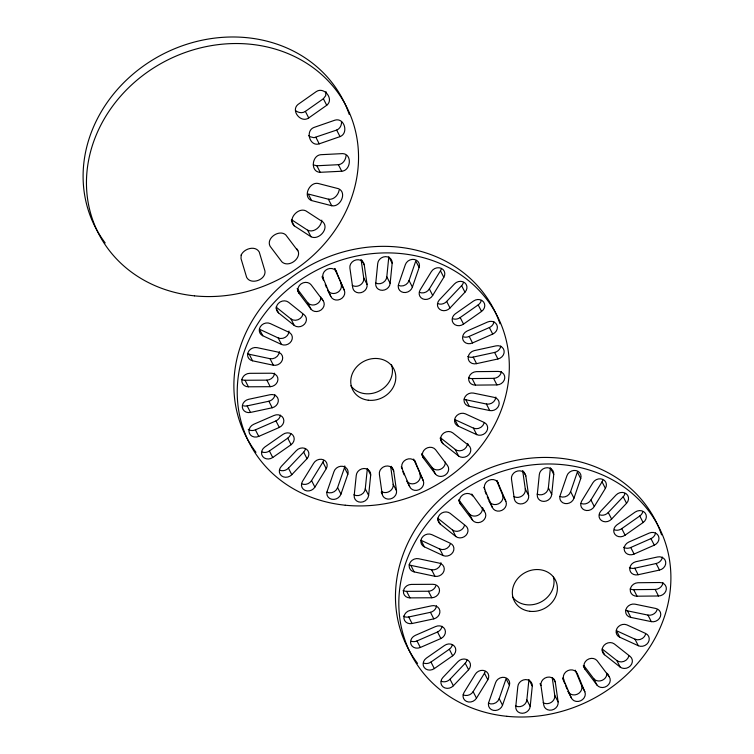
<?xml version="1.0" encoding="UTF-8"?>
<svg xmlns="http://www.w3.org/2000/svg" width="754" height="754" viewBox="0 0 754 754"><rect width="100%" height="100%" fill="white"/><g stroke="black" fill="none" stroke-linecap="round" stroke-linejoin="round"><path stroke-width="1.13" d="M341.543 121.601C341.788 125.06 340.045 128.802 336.661 130.065L313.994 137.699L310.196 136.776L308.546 135.503M390.148 283.344L386.802 276.803L388.819 256.756L392.165 263.297L390.148 283.344A7.417 6.55 -27.1 0 1 382.438 290.318A7.417 6.55 -27.1 0 1 375.69 283.824L377.735 263.438A7.417 6.55 -27.1 0 1 385.605 256.633A7.417 6.55 -27.1 0 1 392.165 263.297M551.73 494.426L548.375 487.885L550.401 467.838L553.747 474.389L551.73 494.426A7.417 6.55 -27.1 0 1 544.02 501.401A7.417 6.55 -27.1 0 1 537.263 494.907L539.317 474.53A7.417 6.55 -27.1 0 1 547.187 467.716A7.417 6.55 -27.1 0 1 553.747 474.389M368.621 495.387L365.275 488.846L367.358 468.47L370.704 475.011L368.621 495.387A7.417 6.55 -27.1 0 1 360.742 502.192A7.417 6.55 -27.1 0 1 354.192 495.51L356.246 475.463A7.417 6.55 -27.1 0 1 363.965 468.507A7.417 6.55 -27.1 0 1 370.704 475.011M530.203 706.47L526.857 699.929L528.931 679.552L532.286 686.093L530.203 706.47A7.417 6.55 -27.1 0 1 522.324 713.275A7.417 6.55 -27.1 0 1 515.774 706.592L517.828 686.545A7.417 6.55 -27.1 0 1 525.538 679.59A7.417 6.55 -27.1 0 1 532.286 686.093M321.798 220.13C321.383 226.568 314.06 233.174 307.641 230.196L291.779 219.876M346.077 155.484C345.841 159.744 342.91 164.259 338.395 164.692L316.859 165.767L313.278 164.89M339.177 190.112C338.273 195.041 333.777 200.13 328.395 199.197L308.235 194.014L311.581 200.564L331.741 205.738C340.384 207.52 347.434 192.458 338.452 188.688L317.962 183.42C309.319 181.846 302.439 197.039 311.581 200.564M412.4 287.086L409.045 280.545L415.784 260.969L419.13 267.51L412.4 287.086A7.417 6.55 -27.1 0 1 403.39 292.439A7.417 6.55 -27.1 0 1 398.508 284.56L405.35 264.654A7.417 6.55 -27.1 0 1 414.483 259.499A7.417 6.55 -27.1 0 1 419.13 267.51M573.973 498.168L570.627 491.627L577.366 472.051L580.712 478.592L573.973 498.168A7.417 6.55 -27.1 0 1 564.963 503.531A7.417 6.55 -27.1 0 1 560.09 495.642L566.933 475.736A7.417 6.55 -27.1 0 1 576.065 470.581A7.417 6.55 -27.1 0 1 580.712 478.592M340.949 494.124L347.839 474.228A7.417 6.55 -27.1 0 0 342.976 466.34A7.417 6.55 -27.1 0 0 333.956 471.674L327.179 491.25A7.417 6.55 -27.1 0 0 331.817 499.271A7.417 6.55 -27.1 0 0 340.949 494.124L337.603 487.584L344.484 467.687A7.417 6.55 -27.1 0 0 344.785 465.934M502.532 705.207L499.186 698.666L506.066 678.77L509.412 685.311L502.532 705.207A7.417 6.55 -27.1 0 1 493.389 710.353A7.417 6.55 -27.1 0 1 488.762 702.332L495.538 682.766A7.417 6.55 -27.1 0 1 504.558 677.422A7.417 6.55 -27.1 0 1 509.412 685.311M419.478 292.363A7.417 6.55 -27.1 0 0 429.346 288.895L440.459 270.761A7.417 6.55 -27.1 0 0 441.213 269.084M432.692 295.436L443.804 277.302A7.417 6.55 -27.1 0 0 441.297 268.349A7.417 6.55 -27.1 0 0 431.363 271.6L420.072 290.036A7.417 6.55 -27.1 0 0 422.824 298.904A7.417 6.55 -27.1 0 0 432.692 295.436L429.346 288.895M581.061 503.446A7.417 6.55 -27.1 0 0 590.929 499.977L602.041 481.844A7.417 6.55 -27.1 0 0 602.785 480.166M594.275 506.518L605.387 488.385A7.417 6.55 -27.1 0 0 602.88 479.431A7.417 6.55 -27.1 0 0 592.946 482.683L581.654 501.118A7.417 6.55 -27.1 0 0 584.407 509.996A7.417 6.55 -27.1 0 0 594.275 506.518L590.929 499.977M301.609 483.795A7.417 6.55 -27.1 0 0 311.553 480.571L322.891 462.155A7.417 6.55 -27.1 0 0 323.607 460.468M314.899 487.112L326.246 468.696A7.417 6.55 -27.1 0 0 323.513 459.817A7.417 6.55 -27.1 0 0 313.636 463.267L302.477 481.372A7.417 6.55 -27.1 0 0 304.965 490.336A7.417 6.55 -27.1 0 0 314.899 487.112L311.553 480.571M463.192 694.877A7.417 6.55 -27.1 0 0 473.135 691.654L484.473 673.237A7.417 6.55 -27.1 0 0 485.18 671.55M476.481 698.195L487.819 679.778A7.417 6.55 -27.1 0 0 485.095 670.9A7.417 6.55 -27.1 0 0 475.218 674.349L464.059 692.455A7.417 6.55 -27.1 0 0 466.538 701.427A7.417 6.55 -27.1 0 0 476.481 698.195L473.135 691.654M437.999 303.702A7.417 6.55 -27.1 0 0 446.679 301.43L461.618 285.653A7.417 6.55 -27.1 0 0 463.418 282.439M450.025 307.981L464.964 292.194A7.417 6.55 -27.1 0 0 464.728 282.741A7.417 6.55 -27.1 0 0 454.483 283.919L439.299 299.969A7.417 6.55 -27.1 0 0 439.789 309.394A7.417 6.55 -27.1 0 0 450.025 307.981L446.679 301.43M599.581 514.784A7.417 6.55 -27.1 0 0 608.261 512.513L623.19 496.735A7.417 6.55 -27.1 0 0 624.991 493.521M611.607 519.063L626.546 503.286A7.417 6.55 -27.1 0 0 626.301 493.823A7.417 6.55 -27.1 0 0 616.065 495.01L600.881 511.052A7.417 6.55 -27.1 0 0 601.372 520.477A7.417 6.55 -27.1 0 0 611.607 519.063L608.261 512.513M279.706 470.194A7.417 6.55 -27.1 0 0 288.433 468.149L303.664 452.146A7.417 6.55 -27.1 0 0 305.389 448.903M291.779 474.7L307.01 458.686A7.417 6.55 -27.1 0 0 306.548 449.261A7.417 6.55 -27.1 0 0 296.313 450.647L281.327 466.387A7.417 6.55 -27.1 0 0 281.534 475.849A7.417 6.55 -27.1 0 0 291.779 474.7L288.433 468.149M441.288 681.286A7.417 6.55 -27.1 0 0 450.006 679.241L465.237 663.228A7.417 6.55 -27.1 0 0 466.962 659.986M453.361 685.782L468.592 669.769A7.417 6.55 -27.1 0 0 468.13 660.344A7.417 6.55 -27.1 0 0 457.885 661.729L442.909 677.469A7.417 6.55 -27.1 0 0 443.116 686.932A7.417 6.55 -27.1 0 0 453.361 685.782L450.006 679.241M295.691 110.697C298.396 112.846 302.458 113.496 305.37 111.394L323.372 98.736L325.69 95.683L325.982 91.611M326.727 105.277C334.465 99.245 324.135 86.21 316.275 91.602L297.971 104.476C290.422 110.687 300.978 123.533 308.725 117.935L326.727 105.277L323.372 98.736M452.956 318.791A7.417 6.55 -27.1 0 0 460.176 317.538L478.196 304.899A7.417 6.55 -27.1 0 0 481.297 300.356M463.531 324.088L481.542 311.44A7.417 6.55 -27.1 0 0 483.587 301.958A7.417 6.55 -27.1 0 0 473.54 301.016L455.228 313.871A7.417 6.55 -27.1 0 0 453.437 323.372A7.417 6.55 -27.1 0 0 463.531 324.088L460.176 317.538M614.538 529.874A7.417 6.55 -27.1 0 0 621.758 528.62L639.769 515.981A7.417 6.55 -27.1 0 0 642.87 511.438M625.104 535.17L643.124 522.531A7.417 6.55 -27.1 0 0 645.16 513.05A7.417 6.55 -27.1 0 0 635.122 512.098L616.81 524.954A7.417 6.55 -27.1 0 0 615.019 534.454A7.417 6.55 -27.1 0 0 625.104 535.17L621.758 528.62M262.156 452.023A7.417 6.55 -27.1 0 0 269.395 450.958L287.745 438.159A7.417 6.55 -27.1 0 0 290.752 433.569M272.741 457.499L291.101 444.7A7.417 6.55 -27.1 0 0 292.92 435.199A7.417 6.55 -27.1 0 0 282.844 434.455L264.786 447.047A7.417 6.55 -27.1 0 0 262.712 456.519A7.417 6.55 -27.1 0 0 272.741 457.499L269.395 450.958M423.739 663.105A7.417 6.55 -27.1 0 0 430.977 662.04L449.327 649.241A7.417 6.55 -27.1 0 0 452.325 644.651M434.323 668.591L452.673 655.791A7.417 6.55 -27.1 0 0 454.502 646.291A7.417 6.55 -27.1 0 0 444.417 645.537L426.368 658.129A7.417 6.55 -27.1 0 0 424.285 667.601A7.417 6.55 -27.1 0 0 434.323 668.591L430.977 662.04M340.016 136.615C348.942 133.335 344.408 117.332 334.983 120.15L313.843 127.492C305.021 130.989 309.837 146.917 319.225 143.835L340.016 136.615L336.661 130.065M463.625 336.897A7.417 6.55 -27.1 0 0 469.177 336.407L489.365 327.538A7.417 6.55 -27.1 0 0 493.955 321.92M472.522 342.947L492.711 334.079A7.417 6.55 -27.1 0 0 496.933 325.049A7.417 6.55 -27.1 0 0 487.602 322.015L467.075 331.044A7.417 6.55 -27.1 0 0 463.088 340.148A7.417 6.55 -27.1 0 0 472.522 342.947L469.177 336.407M623.577 547.244A7.417 6.55 -27.1 0 0 630.749 547.489L650.947 538.62A7.417 6.55 -27.1 0 0 655.537 533.003M634.105 554.039L654.293 545.17A7.417 6.55 -27.1 0 0 658.515 536.132A7.417 6.55 -27.1 0 0 649.175 533.106L628.648 542.126A7.417 6.55 -27.1 0 0 624.661 551.231A7.417 6.55 -27.1 0 0 634.105 554.039L630.749 547.489M248.254 429.403A7.417 6.55 -27.1 0 0 255.399 429.846L275.955 420.902A7.417 6.55 -27.1 0 0 280.431 415.209M258.745 436.396L279.31 427.443A7.417 6.55 -27.1 0 0 283.334 418.347A7.417 6.55 -27.1 0 0 273.909 415.511L253.683 424.304A7.417 6.55 -27.1 0 0 249.423 433.324A7.417 6.55 -27.1 0 0 258.745 436.396L255.399 429.846M411.439 641.268A7.417 6.55 -27.1 0 0 416.981 640.938L437.537 631.984A7.417 6.55 -27.1 0 0 442.014 626.291M420.327 647.479L440.883 638.525A7.417 6.55 -27.1 0 0 444.907 629.43A7.417 6.55 -27.1 0 0 435.492 626.593L415.266 635.386A7.417 6.55 -27.1 0 0 411.005 644.416A7.417 6.55 -27.1 0 0 420.327 647.479L416.981 640.938M467.819 356.425A7.417 6.55 -27.1 0 0 473.21 357.094L494.577 352.438A7.417 6.55 -27.1 0 0 500.779 346.048M476.566 363.645L497.923 358.979A7.417 6.55 -27.1 0 0 504.115 350.846A7.417 6.55 -27.1 0 0 495.944 345.888L474.228 350.629A7.417 6.55 -27.1 0 0 468.243 358.885A7.417 6.55 -27.1 0 0 476.566 363.645L473.21 357.094M629.392 567.517A7.417 6.55 -27.1 0 0 634.793 568.177L656.159 563.521A7.417 6.55 -27.1 0 0 662.361 557.14M638.138 574.727L659.505 570.071A7.417 6.55 -27.1 0 0 665.697 561.928A7.417 6.55 -27.1 0 0 657.526 556.97L635.811 561.711A7.417 6.55 -27.1 0 0 629.826 569.967A7.417 6.55 -27.1 0 0 638.138 574.727L634.793 568.177M341.741 171.233C350.836 170.63 352.533 154.042 342.627 153.609L320.733 154.702C311.675 155.522 310.243 172.157 320.214 172.308L341.741 171.233L338.395 164.692M243.429 405.784A7.417 6.55 -27.1 0 0 247.142 405.878L268.876 401.232A7.417 6.55 -27.1 0 0 274.946 394.738M250.498 412.429L272.222 407.773A7.417 6.55 -27.1 0 0 278.245 399.545A7.417 6.55 -27.1 0 0 269.96 394.747L248.575 399.318A7.417 6.55 -27.1 0 0 242.354 407.433A7.417 6.55 -27.1 0 0 250.498 412.429L247.142 405.878M403.371 616.15A7.417 6.55 -27.1 0 0 408.725 616.97L430.459 612.314A7.417 6.55 -27.1 0 0 436.528 605.83M412.07 623.511L433.804 618.864A7.417 6.55 -27.1 0 0 439.827 610.627A7.417 6.55 -27.1 0 0 431.533 605.83L410.157 610.401A7.417 6.55 -27.1 0 0 403.937 618.516A7.417 6.55 -27.1 0 0 412.07 623.511L408.725 616.97M468.545 377.801A7.417 6.55 -27.1 0 0 472.098 378.574L493.568 378.357A7.417 6.55 -27.1 0 0 501.41 371.524M475.444 385.115L496.914 384.908A7.417 6.55 -27.1 0 0 504.765 378.074A7.417 6.55 -27.1 0 0 498.168 371.43L476.349 371.647A7.417 6.55 -27.1 0 0 468.668 378.649A7.417 6.55 -27.1 0 0 475.444 385.115L472.098 378.574M630.127 588.883A7.417 6.55 -27.1 0 0 633.68 589.656L655.151 589.449A7.417 6.55 -27.1 0 0 662.992 582.616M637.026 596.197L658.496 595.99A7.417 6.55 -27.1 0 0 666.338 589.157A7.417 6.55 -27.1 0 0 659.75 582.512L637.922 582.738A7.417 6.55 -27.1 0 0 630.25 589.732A7.417 6.55 -27.1 0 0 637.026 596.197L633.68 589.656M241.534 379.385A7.417 6.55 -27.1 0 0 245.05 380.261L266.869 380.139A7.417 6.55 -27.1 0 0 274.579 373.183M248.396 386.802L270.215 386.689A7.417 6.55 -27.1 0 0 277.924 379.724A7.417 6.55 -27.1 0 0 271.186 373.221L249.725 373.324A7.417 6.55 -27.1 0 0 241.846 380.129A7.417 6.55 -27.1 0 0 248.396 386.802L245.05 380.261M403.107 590.467A7.417 6.55 -27.1 0 0 406.632 591.343L428.442 591.23A7.417 6.55 -27.1 0 0 435.784 586.018M409.978 597.884L431.797 597.771A7.417 6.55 -27.1 0 0 439.507 590.806A7.417 6.55 -27.1 0 0 432.768 584.303L411.307 584.416A7.417 6.55 -27.1 0 0 403.428 591.211A7.417 6.55 -27.1 0 0 409.978 597.884L406.632 591.343M464.153 399.215A7.417 6.55 -27.1 0 0 465.887 399.761L486.387 404.012A7.417 6.55 -27.1 0 0 495.84 397.066M469.233 406.312L489.732 410.553A7.417 6.55 -27.1 0 0 498.846 405.36A7.417 6.55 -27.1 0 0 494.162 397.367L473.314 393.06A7.417 6.55 -27.1 0 0 464.323 398.442A7.417 6.55 -27.1 0 0 469.233 406.312L465.887 399.761M625.735 610.297A7.417 6.55 -27.1 0 0 627.46 610.844L647.959 615.094A7.417 6.55 -27.1 0 0 657.073 609.901M630.815 617.394L651.315 621.635A7.417 6.55 -27.1 0 0 660.429 616.452A7.417 6.55 -27.1 0 0 655.744 608.459L634.896 604.143A7.417 6.55 -27.1 0 0 625.905 609.534A7.417 6.55 -27.1 0 0 630.815 617.394L627.46 610.844M247.51 353.673A7.417 6.55 -27.1 0 0 249.216 354.267L270.017 358.687A7.417 6.55 -27.1 0 0 279.348 351.59M252.562 360.808L273.372 365.228A7.417 6.55 -27.1 0 0 282.392 359.894A7.417 6.55 -27.1 0 0 277.538 351.995L257.067 347.651A7.417 6.55 -27.1 0 0 247.934 352.787A7.417 6.55 -27.1 0 0 252.562 360.808L249.216 354.267M409.092 564.755A7.417 6.55 -27.1 0 0 410.798 565.349L431.599 569.77A7.417 6.55 -27.1 0 0 440.92 562.673M414.144 571.89L434.945 576.31A7.417 6.55 -27.1 0 0 443.974 570.976A7.417 6.55 -27.1 0 0 439.111 563.087L418.649 558.733A7.417 6.55 -27.1 0 0 409.507 563.869A7.417 6.55 -27.1 0 0 414.144 571.89L410.798 565.349M310.997 236.737C318.763 240.724 329.715 228.405 322.872 221.93L305.794 210.828C297.971 207.048 287.104 219.499 294.192 225.814L310.997 236.737L307.641 230.196M476.735 434.643L473.389 428.102L454.879 419.61L458.225 426.151L476.735 434.643A7.417 6.55 -27.1 0 0 486.66 431.363A7.417 6.55 -27.1 0 0 484.115 422.419L465.293 413.795A7.417 6.55 -27.1 0 0 455.435 417.292A7.417 6.55 -27.1 0 0 458.225 426.151M638.318 645.726L634.962 639.185L616.461 630.693L619.807 637.243L638.318 645.726A7.417 6.55 -27.1 0 0 648.242 642.446A7.417 6.55 -27.1 0 0 645.697 633.501L626.876 624.878A7.417 6.55 -27.1 0 0 617.017 628.374A7.417 6.55 -27.1 0 0 619.807 637.243M281.534 344.484L278.188 337.943L259.433 329.206L262.778 335.747L281.534 344.484A7.417 6.55 -27.1 0 0 291.412 341.034A7.417 6.55 -27.1 0 0 288.678 332.156L270.243 323.56A7.417 6.55 -27.1 0 0 260.3 326.784A7.417 6.55 -27.1 0 0 262.778 335.747M443.116 555.566L439.771 549.025L421.015 540.288L424.361 546.839L443.116 555.566A7.417 6.55 -27.1 0 0 452.994 552.116A7.417 6.55 -27.1 0 0 450.261 543.238L431.825 534.643A7.417 6.55 -27.1 0 0 421.882 537.866A7.417 6.55 -27.1 0 0 424.361 546.839M468.545 445.312L452.683 432.805A7.417 6.55 -27.1 0 0 442.447 434.257A7.417 6.55 -27.1 0 0 442.975 443.672L458.573 455.982A7.417 6.55 -27.1 0 0 468.818 454.766A7.417 6.55 -27.1 0 0 468.545 445.312L467.584 443.446M440.553 437.848L455.228 449.431L458.573 455.982M602.126 648.93L616.81 660.523L620.156 667.064A7.417 6.55 -27.1 0 0 630.401 665.848A7.417 6.55 -27.1 0 0 630.118 656.395L614.265 643.888A7.417 6.55 -27.1 0 0 604.029 645.339A7.417 6.55 -27.1 0 0 604.557 654.755L620.156 667.064M276.068 307.038L290.95 318.951L294.305 325.492A7.417 6.55 -27.1 0 0 304.541 324.107A7.417 6.55 -27.1 0 0 304.079 314.682L288.575 302.269A7.417 6.55 -27.1 0 0 278.33 303.419A7.417 6.55 -27.1 0 0 278.546 312.882L294.305 325.492M437.65 518.121L452.532 530.034L455.878 536.575A7.417 6.55 -27.1 0 0 466.113 535.189A7.417 6.55 -27.1 0 0 465.652 525.764L450.157 513.351A7.417 6.55 -27.1 0 0 439.912 514.501A7.417 6.55 -27.1 0 0 440.119 523.964L455.878 536.575M297.773 250.762L285.785 234.909C279.3 228.99 265.766 238.189 270.102 246.266L281.892 261.864C289.112 268.613 303.758 256.982 296.718 248.688M471.787 494.059L484.511 511.532A7.417 6.55 -27.1 0 1 482.692 521.033A7.417 6.55 -27.1 0 1 472.607 520.288L460.628 504.426L458.715 500.684M609.081 676.564L597.102 660.702A7.417 6.55 -27.1 0 0 587.017 659.957A7.417 6.55 -27.1 0 0 585.189 669.458L596.97 685.056A7.417 6.55 -27.1 0 0 606.998 686.036A7.417 6.55 -27.1 0 0 609.081 676.564L607.639 673.756M322.938 300.45L311.157 284.852A7.417 6.55 -27.1 0 0 301.129 283.862A7.417 6.55 -27.1 0 0 299.055 293.344L311.025 309.206A7.417 6.55 -27.1 0 0 321.11 309.951A7.417 6.55 -27.1 0 0 322.938 300.45L321.977 298.584M583.926 665.659L593.615 678.515L596.97 685.056M458.696 499.751L469.261 513.747L472.607 520.288M297.114 288.669L307.679 302.665L311.025 309.206M421.646 453.663L432.042 467.433L435.388 473.974A7.417 6.55 -27.1 0 0 445.416 474.954A7.417 6.55 -27.1 0 0 447.499 465.482L435.52 449.62A7.417 6.55 -27.1 0 0 425.445 448.875A7.417 6.55 -27.1 0 0 423.616 458.366L435.388 473.974M639.769 515.981L643.124 522.531M650.947 538.62L654.293 545.17M623.19 496.735L626.546 503.286M656.159 563.521L659.505 570.071M602.041 481.844L605.387 488.385M655.151 589.449L658.496 595.99M647.959 615.094L651.315 621.635M478.196 304.899L481.542 311.44M489.365 327.538L492.711 334.079M461.618 285.653L464.964 292.194M494.577 352.438L497.923 358.979M440.459 270.761L443.804 277.302M493.568 378.357L496.914 384.908M523.446 471.297L525.84 475.972L528.629 495.482A7.417 6.55 -27.1 0 1 522.616 503.729A7.417 6.55 -27.1 0 1 514.322 498.941L511.476 479.101A7.417 6.55 -27.1 0 1 517.696 470.986A7.417 6.55 -27.1 0 1 525.84 475.972M486.387 404.012L489.732 410.553M522.654 470.571L525.284 488.941L528.629 495.482M602.163 650.08L604.557 654.755M496.943 480.468L505.849 501.287A7.417 6.55 -27.1 0 1 501.834 510.383A7.417 6.55 -27.1 0 1 492.409 507.546L489.054 501.005A7.417 6.55 -27.1 0 0 498.479 503.832A7.417 6.55 -27.1 0 0 502.503 494.737L496.792 480.967M502.503 494.737L505.849 501.287M305.37 111.394L308.725 117.935M315.879 137.285L319.225 143.835M583.276 665.716L585.189 669.458M483.851 487.367L492.409 507.546M316.859 165.767L320.214 172.308M581.494 685.235L584.85 691.776A7.417 6.55 -27.1 0 1 580.589 700.805A7.417 6.55 -27.1 0 1 571.268 697.733L567.922 691.192A7.417 6.55 -27.1 0 0 577.244 694.255A7.417 6.55 -27.1 0 0 581.494 685.235L575.245 670.155M361.863 260.215L364.257 264.89L367.057 284.399A7.417 6.55 -27.1 0 1 361.043 292.646A7.417 6.55 -27.1 0 1 352.74 287.858L349.894 268.019A7.417 6.55 -27.1 0 1 356.114 259.894A7.417 6.55 -27.1 0 1 364.257 264.89M328.395 199.197L331.741 205.738M482.598 507.8L484.511 511.532M361.072 259.489L363.701 277.858L367.057 284.399M562.852 677.855L571.268 697.733M440.11 438.065L442.975 443.672M553.37 678.336L555.283 682.078L558.111 701.917A7.417 6.55 -27.1 0 1 551.881 710.032A7.417 6.55 -27.1 0 1 543.747 705.037L540.967 685.518L540.015 683.652M552.248 677.742L554.755 695.376L558.111 701.917M334.889 268.452L344.267 290.196A7.417 6.55 -27.1 0 1 340.252 299.3A7.417 6.55 -27.1 0 1 330.827 296.463L327.481 289.913M334.767 268.829L344.267 290.196M421.703 454.634L423.616 458.366M322.269 276.284L330.827 296.463M414.719 460.515L423.267 480.694A7.417 6.55 -27.1 0 1 419.007 489.723A7.417 6.55 -27.1 0 1 409.686 486.65L406.821 481.043M291.327 220.206L294.192 225.814M413.663 459.073L423.267 480.694M437.725 519.289L440.119 523.964M401.269 466.773L409.686 486.65M391.307 466.321L393.701 470.996L396.529 490.835A7.417 6.55 -27.1 0 1 390.299 498.95A7.417 6.55 -27.1 0 1 382.165 493.955L381.204 492.089M297.613 290.535L299.055 293.344M390.666 466.651L393.183 484.294L396.529 490.835M431.599 569.77L434.945 576.31M484.473 673.237L487.819 679.778M428.442 591.23L431.797 597.771M465.237 663.228L468.592 669.769M276.152 308.207L278.546 312.882M430.459 612.314L433.804 618.864M449.327 649.241L452.673 655.791M437.537 631.984L440.883 638.525M344.484 467.687L347.839 474.228M270.017 358.687L273.372 365.228M322.891 462.155L326.246 468.696M266.869 380.139L270.215 386.689M303.664 452.146L307.01 458.686M268.876 401.232L272.222 407.773M287.745 438.159L291.101 444.7M275.955 420.902L279.31 427.443M485.029 491.306L486.377 494.539M487.272 496.688L488.611 499.921M322.109 276.991L323.457 280.224M325.238 284.531L326.586 287.764M584.85 691.776L577.253 673.473A7.417 6.55 -27.1 0 0 567.828 670.626A7.417 6.55 -27.1 0 0 563.804 679.722M562.654 678.477L564.85 683.774M565.726 685.895L567.046 689.071M402.825 471.636L404.144 474.813M382.165 493.955L379.394 474.436A7.417 6.55 -27.1 0 1 385.407 466.198A7.417 6.55 -27.1 0 1 393.701 470.996M417.556 663.397A139.273 122.968 -27.1 0 1 473.832 475.35A139.273 122.968 -27.1 0 1 661.569 534.85M482.428 508.139A7.417 6.55 -27.1 0 1 477.659 515.453A7.417 6.55 -27.1 0 1 469.261 513.747M464.492 525.406A7.417 6.55 -27.1 0 1 452.532 530.034M450.355 543.888A7.417 6.55 -27.1 0 1 439.771 549.025M499.186 698.666A7.417 6.55 -27.1 0 1 488.338 703.209M526.857 699.929A7.417 6.55 -27.1 0 1 515.453 705.857M554.755 695.376A7.417 6.55 -27.1 0 1 551.212 702.398A7.417 6.55 -27.1 0 1 543.172 702.671M606.904 673.199A7.417 6.55 -27.1 0 1 601.946 680.419A7.417 6.55 -27.1 0 1 593.615 678.515M525.284 488.941A7.417 6.55 -27.1 0 1 521.919 496.028A7.417 6.55 -27.1 0 1 513.879 496.5M548.375 487.885A7.417 6.55 -27.1 0 1 537.121 494.077M570.627 491.627A7.417 6.55 -27.1 0 1 559.892 496.434M645.631 634.227A7.417 6.55 -27.1 0 1 634.962 639.185M628.836 656.084A7.417 6.55 -27.1 0 1 616.81 660.523M460.628 504.426A7.417 6.55 -27.1 0 1 462.711 494.954A7.417 6.55 -27.1 0 1 472.739 495.934M484.803 489.233A7.417 6.55 -27.1 0 1 489.054 480.213A7.417 6.55 -27.1 0 1 498.375 483.276M540.967 685.518A7.417 6.55 -27.1 0 1 546.989 677.281A7.417 6.55 -27.1 0 1 555.283 682.078M553.351 576.782A23.072 20.377 -27.1 0 1 540.382 602.286A23.072 20.377 -27.1 0 1 512.428 596.848M255.974 452.306A139.273 122.968 -27.1 0 1 312.25 264.258A139.273 122.968 -27.1 0 1 499.987 323.768M320.855 297.057A7.417 6.55 -27.1 0 1 316.077 304.362A7.417 6.55 -27.1 0 1 307.679 302.665M302.91 314.324A7.417 6.55 -27.1 0 1 290.95 318.951M289.008 331.044A7.417 6.55 -27.1 0 1 278.188 337.943M337.603 487.584A7.417 6.55 -27.1 0 1 326.755 492.126M365.275 488.846A7.417 6.55 -27.1 0 1 353.88 494.775M393.183 484.294A7.417 6.55 -27.1 0 1 389.63 491.316A7.417 6.55 -27.1 0 1 381.599 491.589M419.921 474.153A7.417 6.55 -27.1 0 1 416.528 482.739A7.417 6.55 -27.1 0 1 407.226 481.57M445.322 462.117A7.417 6.55 -27.1 0 1 440.364 469.337A7.417 6.55 -27.1 0 1 432.042 467.433M340.921 283.655A7.417 6.55 -27.1 0 1 337.754 292.298A7.417 6.55 -27.1 0 1 328.405 291.355M363.701 277.858A7.417 6.55 -27.1 0 1 360.346 284.946A7.417 6.55 -27.1 0 1 352.297 285.408M386.802 276.803A7.417 6.55 -27.1 0 1 375.539 282.995M409.045 280.545A7.417 6.55 -27.1 0 1 398.31 285.342M484.059 423.135A7.417 6.55 -27.1 0 1 473.389 428.102M467.254 445.001A7.417 6.55 -27.1 0 1 455.228 449.431M323.221 278.151A7.417 6.55 -27.1 0 1 327.481 269.131A7.417 6.55 -27.1 0 1 336.802 272.194M402.231 468.639A7.417 6.55 -27.1 0 1 406.255 459.544A7.417 6.55 -27.1 0 1 415.671 462.381M391.458 364.682A23.072 20.377 -27.1 0 1 379.347 390.93A23.072 20.377 -27.1 0 1 350.855 385.765M105.192 242.948A139.273 122.968 -27.1 0 1 161.469 54.901A139.273 122.968 -27.1 0 1 349.215 114.41M241.157 255.059L241.016 258.603L246.633 277.331C250.846 285.37 266.2 279.8 264.956 271.025L259.235 251.987C255.257 245.116 243.91 248.66 241.157 255.059M506.839 716.3A139.273 122.968 -27.1 0 0 664.161 539.242A139.273 122.968 -27.1 0 0 433.569 515.943A139.273 122.968 -27.1 0 0 506.839 716.3M529.855 611.296A23.072 20.377 -27.1 0 0 556.386 582.314A23.072 20.377 -27.1 0 0 518.318 577.875A23.072 20.377 -27.1 0 0 529.855 611.296M345.257 505.218A139.273 122.968 -27.1 0 0 502.579 328.16A139.273 122.968 -27.1 0 0 271.987 304.852A139.273 122.968 -27.1 0 0 345.257 505.218M368.282 400.214A23.072 20.377 -27.1 0 0 394.804 371.232A23.072 20.377 -27.1 0 0 356.736 366.793A23.072 20.377 -27.1 0 0 368.282 400.214M194.475 295.851A139.273 122.968 -27.1 0 0 351.798 118.802A139.273 122.968 -27.1 0 0 121.206 95.494A139.273 122.968 -27.1 0 0 194.475 295.851"/></g></svg>
